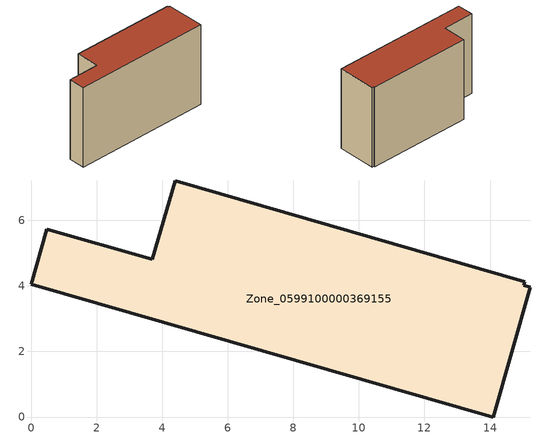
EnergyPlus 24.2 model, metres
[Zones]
Zone_0599100000369155
 floor ground (C_G): 0.48,5.73 3.7,4.81 4.39,7.2 15.06,4.12 15.03,4.02 15.23,3.96 14.09,0 0,4.06 z0
 wall outside (C_F): 3.7,4.81 0.48,5.73 0,4.06 14.09,0 15.23,3.96 15.03,4.02 15.06,4.12 4.39,7.2 3.7,4.81 z0:8.79
 roof outside (C_R): 15.06,4.12 4.39,7.2 3.7,4.81 0.48,5.73 0,4.06 14.09,0 15.23,3.96 15.03,4.02 z8.79
[BUILDING]
Pand.0599100000369155: North Axis=0; Terrain=City; Loads Convergence Tolerance Value=0.04; Temperature Convergence Tolerance Value=0.4; Solar Distribution=FullExterior; Maximum Number of Warmup Days=25; Minimum Number of Warmup Days=1
[Site:Location]
Rotterdam.The.Hague.AP_ZH_NLD Design_Conditions: Latitude=51.96; Longitude=4.45; Time Zone=1; Elevation=-4.5
[SITE:GROUNDTEMPERATURE:BUILDINGSURFACE]
18, 18, 18, 18, 18, 18, 18, 18, 18, 18, 18, 18
[MATERIAL] Thermal Absorptance=0.9; Solar Absorptance=0.7; Visible Absorptance=0.7
Name | Roughness | Thickness | Conductivity | Density | Specific Heat
G.TI.1992-2005 | MediumSmooth | 0.15 | 0.06 | 540 | 1210
F.TI.1992-2005 | Rough | 0.3 | 0.12 | 1920 | 840
R.TI.1992-2005 | MediumRough | 0.2 | 0.08 | 1500 | 1000
[CONSTRUCTION]
C_G: G.TI.1992-2005
C_F: F.TI.1992-2005
C_R: R.TI.1992-2005
[ZONE]
Zone_0599100000369155: Type=1; Multiplier=1; Ceiling Height=Autocalculate; Volume=Autocalculate; Floor Area=autocalculate; Part of Total Floor Area=Yes
[ZONEINFILTRATION:DESIGNFLOWRATE]
Infil_Zone_0599100000369155: Zone or ZoneList or Space or SpaceList=Zone_0599100000369155; Schedule=AlwaysOn; Design Flow Rate Calculation Method=Flow/Area; Flow Rate per Floor Area=0.0015; Constant Term Coefficient=1; Temperature Term Coefficient=0; Velocity Term Coefficient=0; Velocity Squared Term Coefficient=0
[HVACTEMPLATE:ZONE:IDEALLOADSAIRSYSTEM]
Zone_0599100000369155: Maximum Heating Supply Air Temperature=50; Minimum Cooling Supply Air Temperature=13; Maximum Heating Supply Air Humidity Ratio=0.0156; Minimum Cooling Supply Air Humidity Ratio=0.0077; Heating Limit=NoLimit; Cooling Limit=NoLimit; Dehumidification Control Type=ConstantSensibleHeatRatio; Cooling Sensible Heat Ratio=0.7; Dehumidification Setpoint=60; Humidification Control Type=None; Humidification Setpoint=30; Outdoor Air Method=None; Outdoor Air Flow Rate per Person=0.00944; Outdoor Air Flow Rate per Zone Floor Area=0; Outdoor Air Flow Rate per Zone=0; Demand Controlled Ventilation Type=None; Outdoor Air Economizer Type=NoEconomizer; Heat Recovery Type=None; Sensible Heat Recovery Effectiveness=0.7; Latent Heat Recovery Effectiveness=0.65
[ZONECONTROL:THERMOSTAT]
ThermostatControl_Zone_0599100000369155: Zone or ZoneList=Zone_0599100000369155; Control Type Schedule=DualSetpointControlType; Control 1=Thermostat_Zone_0599100000369155; Temperature Difference Between Cutout And Setpoint=0
[THERMOSTATSETPOINT:DUALSETPOINT]
Thermostat_Zone_0599100000369155: Heating Setpoint Temperature Schedule=HeatingSetpoint_Zone_0599100000369155; Cooling Setpoint Temperature Schedule=CoolingSetpoint_Zone_0599100000369155
[SCHEDULE:COMPACT]
HeatingSetpoint_Zone_0599100000369155: Through: 12/31, For: AllDays, Until: 24:00, 21
CoolingSetpoint_Zone_0599100000369155: Through: 12/31, For: AllDays, Until: 24:00, 24
DualSetpointControlType: Through: 12/31, For: AllDays, Until: 24:00, 4
AlwaysOn: Through: 12/31, For: AllDays, Until: 24:00, 1
